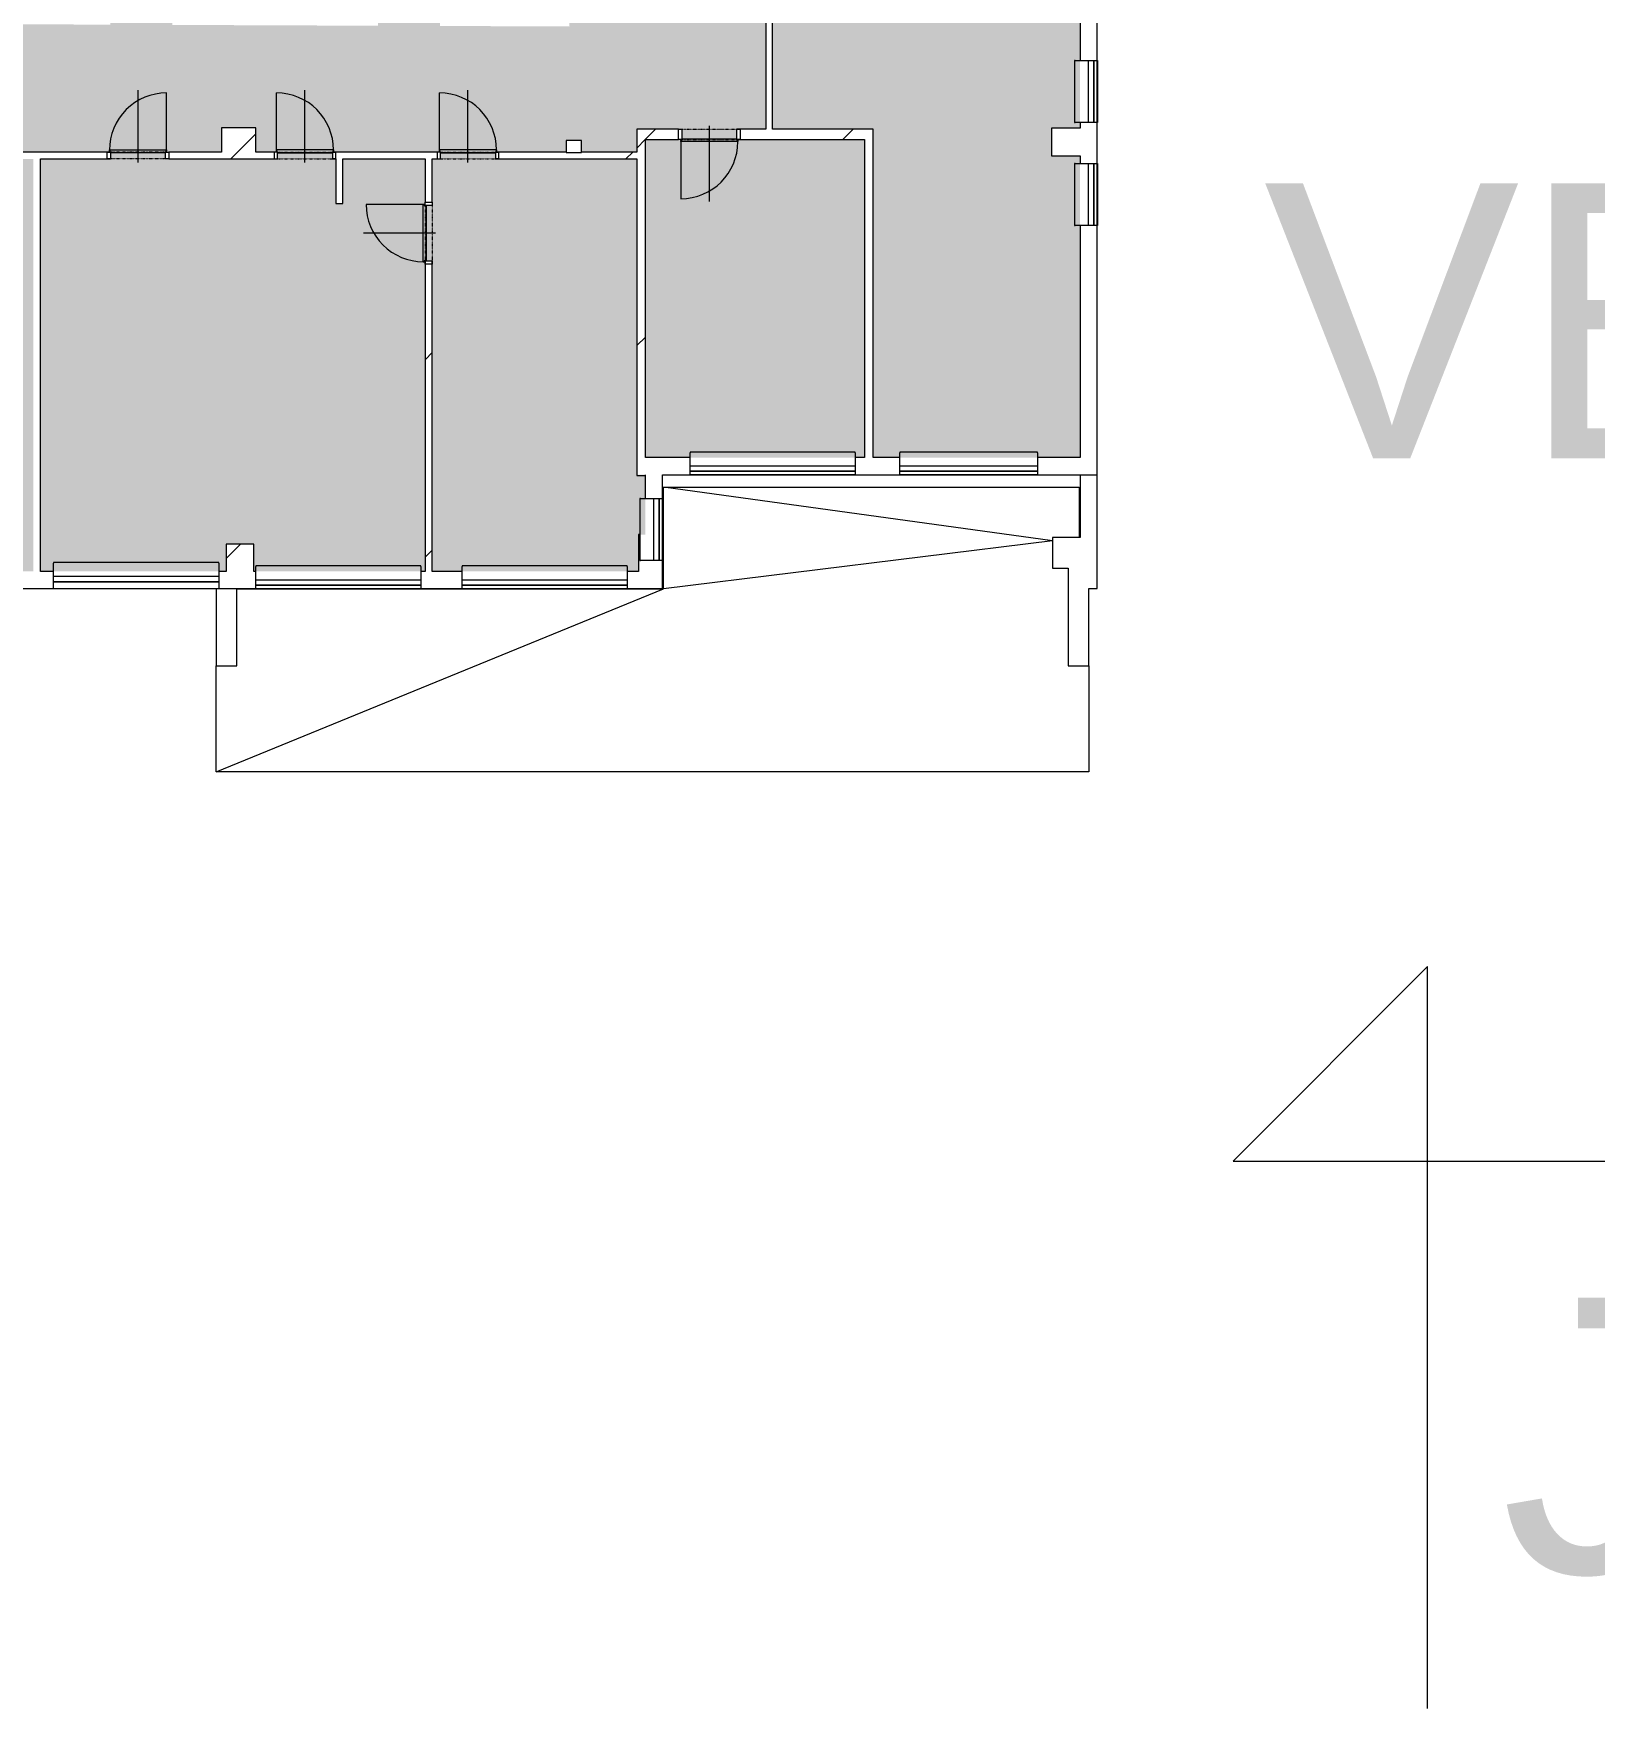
# Model space of a CAD drawing. Header units: millimetres. Extents: x -20192 to 462224, y -45352 to 20466.
# Drawn here: x 328341 to 351037, y -45352 to -20989 of the extents above; entities that cross this region are included whole.
import ezdxf

# ---------------------------------------------------------------- set-up
doc = ezdxf.new("R2010")
doc.units = ezdxf.units.MM
doc.linetypes.add('Čerchovaná se dvěma tečkami', pattern=[2.59, 1, -0.53, 0, -0.53, 0, -0.53])
for name, color, linetype, lineweight in [('A-DETL-GENF', 92, 'Continuous', 9), ('A-DETL-THIN', 151, 'Continuous', 9), ('A-DOOR', 31, 'Continuous', 9), ('A-DOOR-FRAM', 31, 'Continuous', 9), ('A-FLOR', 192, 'Continuous', 9), ('A-GENM', 13, 'Continuous', 9), ('A-GLAZ', 151, 'Continuous', 9), ('A-WALL', 113, 'Continuous', 9), ('A-WALL-PATT', 111, 'Continuous', 25), ('G-ANNO-TEXT', 231, 'Continuous', 9), ('S-COLS', 52, 'Continuous', 9)]:
    doc.layers.add(name, color=color, linetype=linetype, lineweight=lineweight)
doc.styles.add('Arial_1', font='arial.ttf', dxfattribs={"height": 4000})
pattern_1 = [(45, (302295, 0), (-7184.2, 7184.2), []), (45, (305168, -3e-12), (-7184.2, 7184.2), []), (45, (310916, -7e-12), (-4310.5, 10058), [4064, -2032, 67.06, -1964.94])]

# ---------------------------------------------------------------- blocks, each defined once
blk = doc.blocks.new('DVERE_1k_oblozka - DD03_01_800x1970_koupelna-1549492-Mapka _ závislý 2')
at = {"layer": 'A-DOOR'}
for p, q in [((-450, 53), (-400, 53)), ((-450, -47), (-450, 53)), ((-400, 53), (-400, -47)), ((0, 103), (0, -947)), ((400, 53), (450, 53)), ((400, -47), (400, 53)), ((450, 53), (450, -47)), ((-400, -47), (-450, -47)), ((-415, -47), (-415, -907)), ((-415, -62), (-400, -62)), ((-415, -77), (-415, -62)), ((415, -77), (-415, -77)), ((-400, -37), (400, -37)), ((305, -77), (-305, -77)), ((450, -47), (400, -47)), ((400, -62), (415, -62)), ((415, -77), (415, -47)), ((415, -62), (415, -77))]:
    blk.add_line(p, q, dxfattribs=at)
at = {"layer": 'A-DOOR', "linetype": 'Čerchovaná se dvěma tečkami'}
for p, q in [((-400, 53), (400, 53)), ((-400, -47), (400, -47))]:
    blk.add_line(p, q, dxfattribs=at)
at = {"layer": 'A-DOOR'}
blk.add_arc((-415, -77), 830, 270, 0, dxfattribs=at)
at = {"layer": 'A-DOOR-FRAM'}
for p, q in [((-450, 53), (-400, 53)), ((-400, 53), (-400, -47)), ((400, -47), (400, 53)), ((450, 53), (400, 53)), ((-400, -47), (-450, -47)), ((400, -47), (450, -47))]:
    blk.add_line(p, q, dxfattribs=at)
blk = doc.blocks.new('DVERE_1k_oblozka - DD03_01_800x1970_koupelna-V69-Mapka _ závislý 2')
at = {"layer": 'A-DOOR'}
for p, q in [((-450, 53), (-400, 53)), ((-450, -47), (-450, 53)), ((-400, 53), (-400, -47)), ((0, 103), (0, -947)), ((400, 53), (450, 53)), ((400, -47), (400, 53)), ((450, 53), (450, -47)), ((-400, -47), (-450, -47)), ((-415, -47), (-415, -907)), ((-415, -62), (-400, -62)), ((-415, -77), (-415, -62)), ((415, -77), (-415, -77)), ((-400, -37), (400, -37)), ((-400, -62), (-400, -45)), ((305, -77), (-305, -77)), ((400, -45), (400, -62)), ((450, -47), (400, -47)), ((400, -62), (415, -62)), ((415, -77), (415, -47)), ((415, -62), (415, -77))]:
    blk.add_line(p, q, dxfattribs=at)
at = {"layer": 'A-DOOR', "linetype": 'Čerchovaná se dvěma tečkami'}
for p, q in [((-400, 53), (400, 53)), ((-400, -47), (400, -47))]:
    blk.add_line(p, q, dxfattribs=at)
at = {"layer": 'A-DOOR'}
blk.add_arc((-415, -77), 830, 270, 0, dxfattribs=at)
at = {"layer": 'A-DOOR-FRAM'}
for p, q in [((-450, 53), (-400, 53)), ((-400, 53), (-400, -47)), ((400, -47), (400, 53)), ((450, 53), (400, 53)), ((-400, -47), (-450, -47)), ((400, -47), (450, -47))]:
    blk.add_line(p, q, dxfattribs=at)
blk = doc.blocks.new('DVERE_1k_oblozka - DD03_01_800x1970_koupelna-1549494-Mapka _ závislý 2')
at = {"layer": 'A-DOOR'}
for p, q in [((-450, 78), (-400, 78)), ((-450, -72), (-450, 78)), ((-400, 78), (-400, -72)), ((0, 128), (0, -972)), ((400, 78), (450, 78)), ((400, -72), (400, 78)), ((450, 78), (450, -72)), ((-400, -72), (-450, -72)), ((-415, -72), (-415, -932)), ((-415, -87), (-400, -87)), ((-415, -102), (-415, -87)), ((415, -102), (-415, -102)), ((-400, -62), (400, -62)), ((305, -102), (-305, -102)), ((450, -72), (400, -72)), ((400, -87), (415, -87)), ((415, -102), (415, -72)), ((415, -87), (415, -102))]:
    blk.add_line(p, q, dxfattribs=at)
at = {"layer": 'A-DOOR', "linetype": 'Čerchovaná se dvěma tečkami'}
for p, q in [((-400, 78), (400, 78)), ((-400, -72), (400, -72))]:
    blk.add_line(p, q, dxfattribs=at)
at = {"layer": 'A-DOOR'}
blk.add_arc((-415, -102), 830, 270, 0, dxfattribs=at)
at = {"layer": 'A-DOOR-FRAM'}
for p, q in [((-450, 78), (-400, 78)), ((-400, 78), (-400, -72)), ((400, -72), (400, 78)), ((450, 78), (400, 78)), ((-400, -72), (-450, -72)), ((400, -72), (450, -72))]:
    blk.add_line(p, q, dxfattribs=at)
blk = doc.blocks.new('OKNO_2k_nadsvetlik - OKNO_2k_nadsvetlik 2400 x 1750-1972477-Mapka _ závislý 2')
at = {"layer": 'A-GLAZ', "color": 41}
for p, q in [((-1200, 126), (1200, 126)), ((-1200, 25), (-1200, 126)), ((1200, 25), (-1200, 25)), ((-1200, 25), (1200, 25)), ((-1200, -55), (-1200, 25)), ((1200, 126), (1200, 25)), ((1200, 25), (1200, -55)), ((1200, -55), (-1200, -55))]:
    blk.add_line(p, q, dxfattribs=at)
blk = doc.blocks.new('parapet s nosem_vnitní - parapet s nosem_vnitní-V93-Mapka _ závislý 2')
at = {"layer": 'A-GENM', "color": 41}
for p, q in [((-1200, -190), (-1200, 0)), ((1200, 0), (1200, -190)), ((-1200, -190), (-1200, -200)), ((-1200, -200), (1200, -200)), ((-1200, -200), (1200, -200)), ((1200, -200), (1200, -190))]:
    blk.add_line(p, q, dxfattribs=at)
blk = doc.blocks.new('OKNO_2k_nadsvetlik - OKNO_2k_nadsvetlik 2400 x 1850-1972490-Mapka _ závislý 2')
at = {"layer": 'A-GLAZ'}
for p, q in [((-1200, 5), (1200, 5)), ((-1200, -75), (-1200, 5)), ((1200, 5), (1200, -75)), ((-1200, -75), (1200, -75)), ((-1200, -126), (-1200, -75)), ((1200, -75), (-1200, -75)), ((1200, -126), (-1200, -126)), ((1200, -75), (1200, -126))]:
    blk.add_line(p, q, dxfattribs=at)
blk = doc.blocks.new('parapet s nosem_vnitní - parapet s nosem_vnitní-V112-Mapka _ závislý 2')
at = {"layer": 'A-GENM'}
for p, q in [((1200, 200), (-1200, 200)), ((-1200, 200), (-1200, 190)), ((1200, 200), (-1200, 200)), ((-1200, 0), (-1200, 190)), ((1200, 190), (1200, 200)), ((1200, 190), (1200, 0))]:
    blk.add_line(p, q, dxfattribs=at)
blk = doc.blocks.new('OKNO_2k_nadsvetlik - OKNO_2k_nadsvetlik 2400 x 1850-V111-Mapka _ závislý 2')
at = {"layer": 'A-GLAZ'}
for p, q in [((-1200, 126), (1200, 126)), ((-1200, 75), (-1200, 126)), ((1200, 75), (-1200, 75)), ((-1200, 75), (1200, 75)), ((-1200, -5), (-1200, 75)), ((1200, 126), (1200, 75)), ((1200, 75), (1200, -5)), ((1200, -5), (-1200, -5))]:
    blk.add_line(p, q, dxfattribs=at)
blk = doc.blocks.new('parapet s nosem_vnitní - parapet s nosem_vnitní-1280305-Mapka _ závislý 2')
at = {"layer": 'A-GENM'}
for p, q in [((-1200, -190), (-1200, 0)), ((1200, 0), (1200, -190)), ((-1200, -190), (-1200, -200)), ((-1200, -200), (1200, -200)), ((-1200, -200), (1200, -200)), ((1200, -200), (1200, -190))]:
    blk.add_line(p, q, dxfattribs=at)
blk = doc.blocks.new('OKNO_2k_nadsvetlik - OKNO_2k_nadsvetlik 2000 x 1850-1972473-Mapka _ závislý 2')
at = {"layer": 'A-GLAZ'}
for p, q in [((-1000, 126), (1000, 126)), ((-1000, 75), (-1000, 126)), ((1000, 75), (-1000, 75)), ((-1000, 75), (1000, 75)), ((-1000, -5), (-1000, 75)), ((1000, 126), (1000, 75)), ((1000, 75), (1000, -5)), ((1000, -5), (-1000, -5))]:
    blk.add_line(p, q, dxfattribs=at)
blk = doc.blocks.new('parapet s nosem_vnitní - parapet s nosem_vnitní-568559-Mapka _ závislý 2')
at = {"layer": 'A-GENM'}
for p, q in [((-1000, -190), (-1000, 0)), ((1000, 0), (1000, -190)), ((-1000, -190), (-1000, -200)), ((-1000, -200), (1000, -200)), ((-1000, -200), (1000, -200)), ((1000, -200), (1000, -190))]:
    blk.add_line(p, q, dxfattribs=at)
blk = doc.blocks.new('OKNO_1k_nadsvetlik - OKNO_1k_nadsvetlik_900 x 1850-V113-Mapka _ závislý 2')
at = {"layer": 'A-GLAZ'}
for p, q in [((-450, 126), (450, 126)), ((-450, 75), (-450, 126)), ((450, 75), (-450, 75)), ((-450, 75), (450, 75)), ((-450, -5), (-450, 75)), ((450, 126), (450, 75)), ((450, 75), (450, -5)), ((450, -5), (-450, -5))]:
    blk.add_line(p, q, dxfattribs=at)
blk = doc.blocks.new('parapet s nosem_vnitní - parapet s nosem_vnitní-V76-Mapka _ závislý 2')
at = {"layer": 'A-GENM'}
for p, q in [((-450, -190), (-450, 0)), ((450, 0), (450, -190)), ((-450, -190), (-450, -200)), ((-450, -200), (450, -200)), ((-450, -200), (450, -200)), ((450, -200), (450, -190))]:
    blk.add_line(p, q, dxfattribs=at)
blk = doc.blocks.new('DVERE_1k_oblozka - DD03_01_800x1970_koupelna-1549498-Mapka _ závislý 2')
at = {"layer": 'A-DOOR'}
for p, q in [((-415, 47), (-415, 907)), ((0, -103), (0, 947)), ((-400, 47), (-450, 47)), ((-450, 47), (-450, -53)), ((415, 77), (-415, 77)), ((-415, 77), (-415, 62)), ((-415, 62), (-400, 62)), ((-400, -53), (-400, 47)), ((-400, 37), (400, 37)), ((305, 77), (-305, 77)), ((400, 62), (415, 62)), ((450, 47), (400, 47)), ((400, 47), (400, -53)), ((415, 62), (415, 77)), ((415, 77), (415, 47)), ((450, -53), (450, 47)), ((-450, -53), (-400, -53)), ((400, -53), (450, -53))]:
    blk.add_line(p, q, dxfattribs=at)
at = {"layer": 'A-DOOR', "linetype": 'Čerchovaná se dvěma tečkami'}
for p, q in [((-400, 47), (400, 47)), ((-400, -53), (400, -53))]:
    blk.add_line(p, q, dxfattribs=at)
at = {"layer": 'A-DOOR'}
blk.add_arc((-415, 77), 830, 360, 90, dxfattribs=at)
at = {"layer": 'A-DOOR-FRAM'}
for p, q in [((-400, 47), (-450, 47)), ((-400, -53), (-400, 47)), ((400, 47), (400, -53)), ((400, 47), (450, 47)), ((-450, -53), (-400, -53)), ((450, -53), (400, -53))]:
    blk.add_line(p, q, dxfattribs=at)
blk = doc.blocks.new('Betonový pravoúhlý sloup - 170 x 230mm-1927147-Mapka _ závislý 2')
at = {"layer": 'S-COLS'}
h = blk.add_hatch(dxfattribs=at)
h.set_pattern_fill('FP_162', color=256, style=0, pattern_type=2)
h.set_pattern_definition([(135, (-22632, -33903), (-7184.2, -7184.2), []), (135, (-22632, -31030), (-7184.2, -7184.2), []), (135, (-22632, -25282), (-10058, -4310.5), [4064, -2032, 67.1, -1964.9])])
h.paths.add_polyline_path([(-88, -113), (87, -113), (87, 112), (-88, 112)])
for p, q in [((87, 112), (-88, 112)), ((-88, 112), (-88, -113)), ((87, -113), (87, 112)), ((-88, -113), (87, -113))]:
    blk.add_line(p, q, dxfattribs=at)
blk = doc.blocks.new('OKNO_1k_nadsvetlik - OKNO_1k_nadsvetlik_900 x 1850-1969497-Mapka _ závislý 2')
at = {"layer": 'A-GLAZ', "color": 41}
for p, q in [((-450, 126), (450, 126)), ((-450, 75), (-450, 126)), ((450, 75), (-450, 75)), ((-450, 75), (450, 75)), ((-450, -5), (-450, 75)), ((450, 126), (450, 75)), ((450, 75), (450, -5)), ((450, -5), (-450, -5))]:
    blk.add_line(p, q, dxfattribs=at)
blk = doc.blocks.new('parapet s nosem_vnitní - parapet s nosem_vnitní-1280301-Mapka _ závislý 2')
at = {"layer": 'A-GENM', "color": 41}
for p, q in [((-450, -190), (-450, 0)), ((450, 0), (450, -190)), ((-450, -190), (-450, -200)), ((-450, -200), (450, -200)), ((-450, -200), (450, -200)), ((450, -200), (450, -190))]:
    blk.add_line(p, q, dxfattribs=at)

msp = doc.modelspace()

# ---------------------------------------------------------------- hatches: boundary and pattern name
at = {"layer": 'A-DETL-GENF'}
h = msp.add_hatch(color=1, dxfattribs=at)
h.paths.add_polyline_path([(301009, -28962), (301009, -27934), (300839, -27934), (300839, -28962)])
h.paths.add_polyline_path([(317607, -28962), (319054, -28962), (319054, -27934), (313664, -27934), (313664, -28962)])
h.paths.add_polyline_path([(301259, -28962), (313364, -28962), (313364, -27934), (307104, -27934), (307104, -27116), (307244, -27116), (307244, -26158), (301089, -26158), (301089, -27300), (301544, -27300), (301544, -27934), (301259, -27934), (301259, -28938)])
h.paths.add_polyline_path([(347337, -17206), (347337, -17201), (347037, -17206)])
h.paths.add_polyline_path([(344649, -17206), (344649, -17521), (344329, -17521), (344329, -17206)])
h.paths.add_polyline_path([(341774, -10581), (341774, -10577), (341374, -10577)])
h.paths.add_polyline_path([(331986, -28813), (334038, -28813), (334040, -24293), (334138, -24293), (334138, -28813), (337138, -28813), (337138, -28278), (337238, -28278), (337238, -27407), (337113, -27407), (337113, -22813), (335058, -22813), (335058, -22713), (336086, -22713), (336086, -22545), (336311, -22545), (336311, -22713), (337113, -22713), (337113, -22382), (337767, -22382), (337767, -22532), (337238, -22532), (337238, -27157), (340423, -27157), (340423, -22532), (338567, -22532), (338567, -22382), (338987, -22382), (338987, -20532), (338543, -20532), (338543, -20432), (343558, -20432), (343558, -19232), (343198, -19232), (343198, -19132), (343808, -19132), (343808, -19580), (345948, -19580), (345948, -19830), (346748, -19830), (346748, -19580), (348888, -19580), (348888, -19830), (349788, -19830), (349788, -19580), (351032, -19580), (351032, -17452), (350654, -17456), (350651, -17206), (350084, -17206), (350084, -17501), (349784, -17501), (349784, -17206), (347337, -17206), (347337, -17501), (347037, -17501), (347037, -17206), (343763, -17206), (343763, -17957), (341932, -17957), (341932, -17270), (340794, -17270), (340794, -17945), (340694, -17945), (340694, -17170), (341224, -17170), (341224, -13702), (341374, -13702), (341374, -16586), (341774, -16586), (341774, -16956), (343086, -16956), (343025, -12682), (342144, -12686), (342144, -12587), (343044, -12582), (343025, -10573), (341774, -10584), (341774, -10977), (341374, -10977), (341374, -12590), (341544, -12591), (341544, -12689), (341374, -12691), (341374, -12902), (341224, -12902), (341224, -12691), (340835, -12691), (340835, -12593), (341224, -12590), (341224, -10585), (341054, -10577), (341053, -10406), (341003, -10392), (341002, -10372), (339353, -10372), (339353, -10418), (339303, -10418), (339304, -10598), (338873, -10622), (338905, -12602), (339359, -12600), (339359, -12700), (338905, -12702), (338975, -17272), (337510, -17272), (337510, -17972), (337100, -17972), (337100, -17272), (337010, -17272), (337010, -17172), (338874, -17172), (338773, -10602), (335782, -10622), (335782, -11022), (335382, -11022), (335382, -16631), (335802, -16631), (335802, -17172), (336210, -17172), (336210, -17272), (336130, -17272), (336130, -20887), (334249, -20879), (334250, -20729), (336030, -20729), (336030, -17272), (335382, -17272), (335382, -17585), (331565, -17585), (331565, -20719), (333350, -20725), (333349, -20876), (330358, -20864), (330359, -20714), (331465, -20714), (331465, -17585), (328241, -17585), (328241, -20705), (329459, -20710), (329458, -20860), (327941, -20854), (327941, -20036), (327308, -20036), (327308, -20245), (327028, -20236), (327032, -20136), (327208, -20136), (327208, -19936), (328141, -19936), (328141, -17585), (325605, -17585), (325605, -18746), (326087, -18746), (326051, -20102), (326232, -20108), (326229, -20208), (325552, -20184), (325588, -18846), (325321, -18846), (325321, -18746), (325505, -18746), (325505, -16830), (323795, -16830), (323795, -18186), (324426, -18186), (324426, -18746), (324721, -18746), (324721, -18846), (324426, -18846), (324426, -19546), (321824, -19546), (321824, -15712), (321924, -15712), (321924, -16230), (322954, -16230), (322954, -15870), (323054, -15870), (323054, -16680), (325095, -16680), (325095, -15947), (324152, -15947), (324152, -15712), (324252, -15712), (324252, -15847), (325195, -15847), (325195, -16680), (325505, -16680), (325505, -15010), (324252, -15010), (324252, -15112), (324152, -15112), (324152, -15010), (321924, -15010), (321924, -15112), (321824, -15112), (321824, -14802), (321924, -14802), (321924, -14910), (324152, -14910), (324152, -14700), (324252, -14708), (324252, -14910), (325505, -14910), (325505, -13920), (324252, -13920), (324252, -14100), (324152, -14100), (324152, -13920), (321924, -13920), (321924, -14202), (321824, -14202), (321824, -11677), (320487, -11677), (320487, -18362), (320537, -18362), (320537, -19013), (320152, -19013), (320152, -18913), (320387, -18913), (320387, -18362), (320337, -18343), (320332, -16403), (319457, -16403), (319457, -16443), (319122, -16443), (319122, -18243), (319202, -18243), (319202, -18913), (319352, -18913), (319352, -19013), (318330, -19013), (318330, -18913), (319102, -18913), (319102, -18343), (319022, -18343), (319022, -16443), (316280, -16443), (316280, -18913), (317630, -18913), (317607, -19013), (316280, -19013), (316280, -19652), (315131, -19656), (315131, -19506), (315830, -19503), (315830, -19143), (316130, -19143), (316130, -16443), (313527, -16443), (313527, -16843), (313127, -16843), (313127, -16443), (311764, -16443), (311764, -19519), (314330, -19509), (314330, -19659), (310915, -19672), (310914, -19522), (311664, -19519), (311664, -16443), (307552, -16443), (307552, -19535), (310114, -19525), (310115, -19675), (307452, -19685), (307452, -16843), (307117, -16843), (307117, -16143), (308388, -16140), (308388, -15478), (308728, -15478), (308728, -9996), (308318, -9996), (308318, -9446), (308728, -9446), (308728, -6966), (308298, -6966), (308298, -6451), (308728, -6451), (308728, -3625), (308038, -3625), (308038, -3525), (308728, -3525), (308728, -887), (308195, -887), (308195, -432), (302743, -432), (302743, -872), (302308, -891), (302308, -6443), (302728, -6443), (302728, -6963), (302308, -6963), (302308, -9240), (306901, -9184), (306901, -5995), (306990, -5995), (307005, -10327), (306905, -10327), (306901, -9284), (302743, -9340), (302743, -9908), (302308, -9908), (302308, -14261), (306918, -14199), (306908, -11127), (307007, -11127), (307018, -14299), (305611, -14319), (305611, -14535), (305511, -14535), (305511, -14319), (301953, -14377), (301953, -15447), (301977, -15452), (301978, -15452), (302763, -15452), (302763, -16130), (305056, -16130), (305056, -15402), (305611, -15402), (305601, -20050), (305451, -20050), (305451, -16430), (301504, -16430), (301504, -16830), (301089, -16830), (301089, -21265), (305451, -21265), (305451, -20850), (305601, -20850), (305601, -21265), (305944, -21265), (305944, -21415), (304294, -21415), (304294, -21575), (304194, -21575), (304194, -21415), (301504, -21415), (301504, -21665), (301089, -21665), (301109, -25858), (304194, -25858), (304194, -22375), (304294, -22375), (304294, -25858), (307444, -25858), (307444, -21415), (306744, -21415), (306744, -21265), (307544, -21265), (307544, -21572), (308966, -21563), (308966, -21663), (307544, -21672), (307544, -27684), (310544, -27684), (310544, -21653), (309766, -21653), (309766, -21558), (312046, -21544), (312046, -21644), (310644, -21653), (310644, -27684), (313444, -27684), (313444, -24224), (313544, -24224), (313544, -27684), (316344, -27684), (316344, -21617), (313544, -21635), (313544, -23424), (313444, -23424), (313444, -21635), (312846, -21634), (312846, -21539), (313163, -21520), (313163, -21212), (313663, -21212), (313663, -21534), (319104, -21500), (319104, -20299), (319204, -20299), (319204, -22383), (325247, -22383), (325247, -21323), (325167, -21323), (325167, -21223), (325597, -21223), (325597, -22713), (325841, -22713), (325823, -22813), (325247, -22813), (325247, -28813), (328341, -28813), (328341, -22813), (326641, -22813), (326641, -22713), (329461, -22713), (329461, -22813), (328441, -22813), (328441, -28813), (331144, -28813), (331144, -28418), (331544, -28418), (331544, -28813)])
h.paths.add_polyline_path([(316444, -27684), (319141, -27684), (319141, -27207), (319541, -27207), (319541, -24439), (319104, -24439), (319104, -21600), (316444, -21617), (316444, -26062)])
h.paths.add_polyline_path([(342256, -27157), (343558, -27157), (343558, -22766), (343143, -22766), (343143, -22366), (343558, -22366), (343558, -20532), (339087, -20532), (339087, -22382), (340548, -22382), (340548, -27157)])
h.paths.add_polyline_path([(323421, -25319), (324306, -25319), (324321, -25069), (324897, -25069), (324897, -22713), (325247, -22713), (325247, -22483), (319204, -22483), (319204, -24339), (319791, -24339), (319791, -25069), (320331, -25069), (320331, -25319), (321231, -25319), (321231, -25069), (323421, -25069)])
h.paths.add_polyline_path([(334038, -23493), (334038, -22813), (332838, -22813), (332838, -23463), (332738, -23463), (332738, -22813), (332688, -22813), (332688, -22713), (334258, -22713), (334258, -22813), (334138, -22813), (334138, -23493), (334040, -23493)])
h.paths.add_polyline_path([(331838, -22813), (330261, -22813), (330261, -22713), (331074, -22713), (331074, -22363), (331574, -22363), (331574, -22713), (331888, -22713), (331888, -22813)])
h.paths.add_polyline_path([(324567, -21323), (320282, -21323), (320282, -21223), (324567, -21223)])
h.paths.add_polyline_path([(325951, -20098), (325985, -18846), (325688, -18846), (325655, -20088), (325823, -20094)])
h.paths.add_polyline_path([(321924, -19446), (323026, -19446), (323026, -19286), (323126, -19286), (323126, -19446), (324326, -19446), (324326, -18286), (323126, -18286), (323126, -18686), (323026, -18686), (323026, -18286), (321924, -18286), (321924, -19356)])
h.paths.add_polyline_path([(338903, -19232), (338903, -19132), (342398, -19132), (342398, -19232), (341731, -19232)])
h.paths.add_polyline_path([(323495, -18186), (323495, -16780), (322954, -16780), (322954, -16330), (321924, -16330), (321924, -18186), (323126, -18186)])
h.paths.add_polyline_path([(342256, -17857), (343663, -17857), (343663, -17206), (342032, -17206), (342032, -17857)])
h.paths.add_polyline_path([(325855, -17335), (325920, -17335), (325920, -4241), (325855, -4241), (325855, -11626), (325755, -11606), (325505, -11606), (325505, -11479), (323122, -11479), (323122, -11379), (325505, -11379), (325505, -10846), (325459, -10846), (325459, -10446), (325505, -10446), (325505, -4241), (319098, -4241), (319098, -16143), (319457, -16143), (319457, -16253), (320337, -16253), (320337, -11527), (321824, -11527), (321824, -11379), (322322, -11379), (322322, -11479), (321924, -11479), (321924, -13770), (325505, -13770), (325505, -12506), (325823, -12489), (325855, -12481), (325855, -17324)])
h.paths.add_polyline_path([(349784, -17206), (350091, -17201), (350084, -17201), (349784, -17201)])
h.paths.add_polyline_path([(343186, -16956), (344407, -16956), (344407, -16556), (344807, -16556), (344823, -16956), (350382, -16956), (350382, -16584), (350782, -16584), (350782, -10920), (350382, -10920), (350382, -10523), (344795, -10565), (344795, -11196), (344701, -11196), (344698, -10952), (344378, -10952), (344375, -10564), (344224, -10565), (344223, -10385), (343123, -10392), (343110, -10933), (343128, -10918), (343155, -13547), (344722, -13507), (344722, -11997), (344808, -11997), (344807, -13605), (343155, -13647)])
h.paths.add_polyline_path([(305511, -15385), (305511, -15335), (305611, -15335), (305601, -15385), (305511, -15385)])
h.paths.add_polyline_path([(306888, -5195), (306882, -3525), (307238, -3525), (307238, -3625), (306983, -3625), (306983, -5195)])
at = {"layer": 'A-WALL-PATT', "lineweight": 9}
h = msp.add_hatch(dxfattribs=at)
h.set_pattern_fill('FP_109', color=256, angle=45, style=0, pattern_type=2)
h.set_pattern_definition(pattern_1)
h.paths.add_polyline_path([(343683, -29063), (343808, -29063), (343808, -23782), (343558, -23782), (343558, -28768), (343683, -28768)])
h.paths.add_polyline_path([(343563, -22882), (343808, -22882), (343808, -22282), (343558, -22282), (343558, -22882)])
h.paths.add_polyline_path([(343758, -21382), (343808, -21382), (343808, -19232), (343558, -19249), (343558, -21382), (343678, -21382)])
h = msp.add_hatch(dxfattribs=at)
h.set_pattern_fill('FP_109', color=256, angle=45, style=0, pattern_type=2)
h.set_pattern_definition(pattern_1)
h.paths.add_polyline_path([(339087, -22382), (339087, -20532), (338987, -20532), (338987, -22382)])
h = msp.add_hatch(dxfattribs=at)
h.set_pattern_fill('FP_109', color=256, angle=45, style=0, pattern_type=2)
h.set_pattern_definition(pattern_1)
h.paths.add_polyline_path([(340548, -22532), (340548, -22382), (338617, -22382), (338617, -22532), (340423, -22532)])
h.paths.add_polyline_path([(337717, -22532), (337717, -22382), (337113, -22382), (337113, -22532), (337238, -22532)])
h = msp.add_hatch(dxfattribs=at)
h.set_pattern_fill('FP_110', color=256, angle=45, style=0, pattern_type=2)
h.set_pattern_definition([(45, (302295, 0), (-7184.2, 7184.2), []), (45, (305168, -3e-12), (-7184.2, 7184.2), []), (45, (310916, -8e-12), (-4310.5, 10058), [4064, -2032, 67.06, -1964.94])])
h.paths.add_polyline_path([(343143, -22766), (343558, -22766), (343558, -22366), (343143, -22366)])
h = msp.add_hatch(dxfattribs=at)
h.set_pattern_fill('FP_109', color=256, angle=45, style=0, pattern_type=2)
h.set_pattern_definition(pattern_1)
h.paths.add_polyline_path([(337113, -27416), (337238, -27407), (337238, -22532), (337113, -22532), (337113, -27198)])
h = msp.add_hatch(dxfattribs=at)
h.set_pattern_fill('FP_109', color=256, angle=45, style=0, pattern_type=2)
h.set_pattern_definition(pattern_1)
h.paths.add_polyline_path([(340548, -27157), (340548, -22532), (340423, -22532), (340423, -27157)])
h = msp.add_hatch(dxfattribs=at)
h.set_pattern_fill('FP_109', color=256, angle=45, style=0, pattern_type=2)
h.set_pattern_definition(pattern_1)
h.paths.add_polyline_path([(334208, -22813), (334208, -22713), (332738, -22713), (332738, -22813), (334138, -22813)])
h.paths.add_polyline_path([(325247, -22813), (325791, -22813), (325791, -22713), (325247, -22713)])
h.paths.add_polyline_path([(326691, -22813), (329411, -22813), (329411, -22713), (326691, -22713)])
h.paths.add_polyline_path([(335108, -22813), (337113, -22813), (337113, -22713), (335108, -22713)])
h.paths.add_polyline_path([(331838, -22813), (331838, -22713), (330311, -22713), (330311, -22813)])
h = msp.add_hatch(dxfattribs=at)
h.set_pattern_fill('FP_109', color=256, angle=45, style=0, pattern_type=2)
h.set_pattern_definition(pattern_1)
h.paths.add_polyline_path([(328441, -28813), (328441, -22813), (328341, -22813), (328341, -28813)])
h = msp.add_hatch(dxfattribs=at)
h.set_pattern_fill('FP_109', color=256, angle=45, style=0, pattern_type=2)
h.set_pattern_definition(pattern_1)
h.paths.add_polyline_path([(332738, -23463), (332838, -23463), (332838, -22813), (332738, -22813)])
h = msp.add_hatch(dxfattribs=at)
h.set_pattern_fill('FP_109', color=256, angle=45, style=0, pattern_type=2)
h.set_pattern_definition(pattern_1)
h.paths.add_polyline_path([(334138, -28813), (334138, -24343), (334038, -24343), (334040, -28813)])
h.paths.add_polyline_path([(334038, -23443), (334138, -23443), (334138, -22813), (334038, -22813)])
h = msp.add_hatch(dxfattribs=at)
h.set_pattern_fill('FP_109', color=256, angle=45, style=0, pattern_type=2)
h.set_pattern_definition(pattern_1)
h.paths.add_polyline_path([(337888, -27407), (337888, -27157), (337238, -27157), (337238, -27407), (337488, -27407)])
h.paths.add_polyline_path([(343558, -27407), (343558, -27157), (342938, -27157), (342938, -27407)])
h.paths.add_polyline_path([(340288, -27407), (340938, -27407), (340938, -27157), (340288, -27178), (340288, -27357)])
h = msp.add_hatch(dxfattribs=at)
h.set_pattern_fill('FP_109', color=256, angle=45, style=0, pattern_type=2)
h.set_pattern_definition([(45, (302295, 0), (-7184.2, 7184.2), []), (45, (305168, -2e-12), (-7184.2, 7184.2), []), (45, (310916, -6e-12), (-4310.5, 10058), [4064, -2032, 67.1, -1964.9])])
h.paths.add_polyline_path([(337238, -27752), (337488, -27752), (337488, -27407), (337238, -27407)])
h = msp.add_hatch(dxfattribs=at)
h.set_pattern_fill('FP_111', color=256, angle=45, style=0, pattern_type=2)
h.set_pattern_definition(pattern_1)
h.paths.add_polyline_path([(331144, -28813), (331544, -28813), (331544, -28418), (331144, -28418)])
h = msp.add_hatch(dxfattribs=at)
h.set_pattern_fill('FP_109', color=256, angle=45, style=0, pattern_type=2)
h.set_pattern_definition(pattern_1)
h.paths.add_polyline_path([(337138, -29063), (337488, -29063), (337488, -28652), (337163, -28652), (337163, -28278), (337138, -28278), (337138, -28813)])
h = msp.add_hatch(dxfattribs=at)
h.set_pattern_fill('FP_111', color=256, angle=45, style=0, pattern_type=2)
h.set_pattern_definition(pattern_1)
h.paths.add_polyline_path([(343383, -28768), (343558, -28768), (343558, -28318), (343158, -28318), (343158, -28768)])
h = msp.add_hatch(dxfattribs=at)
h.set_pattern_fill('FP_109', color=256, angle=45, style=0, pattern_type=2)
h.set_pattern_definition(pattern_1)
h.paths.add_polyline_path([(325644, -29063), (325644, -28813), (325247, -28813), (325247, -29063)])
h.paths.add_polyline_path([(328044, -29063), (328634, -29063), (328634, -28813), (328044, -28813), (328044, -29013)])
h.paths.add_polyline_path([(337138, -29063), (337138, -28813), (336974, -28813), (336974, -29063)])
h.paths.add_polyline_path([(331544, -29063), (331574, -29063), (331574, -28813), (331034, -28813), (331034, -29063), (331298, -29063)])
h.paths.add_polyline_path([(333974, -29063), (334574, -29063), (334574, -28813), (333974, -28827), (333974, -29013)])
h = msp.add_hatch(dxfattribs=at)
h.set_pattern_fill('FP_109', color=256, angle=45, style=0, pattern_type=2)
h.set_pattern_definition(pattern_1)
h.paths.add_polyline_path([(343383, -30188), (343683, -30188), (343683, -28768), (343383, -28768), (343383, -29063)])
h = msp.add_hatch(dxfattribs=at)
h.set_pattern_fill('FP_109', color=256, angle=45, style=0, pattern_type=2)
h.set_pattern_definition(pattern_1)
h.paths.add_polyline_path([(330998, -30188), (331298, -30188), (331298, -29063), (330998, -29064), (330998, -29469)])
at = {"layer": 'S-COLS'}
h = msp.add_hatch(dxfattribs=at)
h.set_pattern_fill('FP_151', color=256, style=0, pattern_type=2)
h.set_pattern_definition([(45, (302295, 0), (-7184.2, 7184.2), []), (45, (305168, 0), (-7184.2, 7184.2), []), (45, (310916, 0), (-4310.5, 10058), [4064, -2032, 67.1, -1964.9])])
h.paths.add_polyline_path([(331074, -22363), (331074, -22713), (331574, -22713), (331574, -22363)])

# ---------------------------------------------------------------- linework, layer by layer
at = {"layer": 'A-DETL-THIN'}
for p, q in [((343808, -27407), (343808, -19830)), ((337488, -29063), (337488, -27407)), ((337488, -27407), (343808, -27407)), ((324897, -29063), (337488, -29063)), ((348611, -34560), (345782, -37389)), ((348611, -45352), (348611, -34560)), ((345782, -37389), (351482, -37389))]:
    msp.add_line(p, q, dxfattribs=at)
at = {"layer": 'A-FLOR'}
for p, q in [((337503, -29066), (337503, -27586)), ((343158, -28366), (337503, -27586)), ((337503, -27586), (343543, -27586)), ((343543, -27586), (343543, -28318)), ((343158, -28366), (337503, -29066)), ((330998, -31726), (337503, -29066)), ((331298, -29066), (337503, -29066)), ((330998, -31726), (330998, -30188)), ((343683, -30188), (343683, -31726)), ((343683, -31726), (330998, -31726))]:
    msp.add_line(p, q, dxfattribs=at)
at = {"layer": 'A-WALL'}
for p, q in [((343808, -21382), (343808, -19830)), ((338987, -20532), (338987, -22382)), ((339087, -22382), (339087, -20532)), ((343558, -20532), (343558, -21382)), ((337717, -22382), (337113, -22382)), ((337113, -22382), (337113, -22713)), ((338987, -22382), (338617, -22382)), ((340548, -22382), (339087, -22382)), ((340548, -27157), (340548, -22382)), ((343558, -22366), (343143, -22366)), ((343143, -22366), (343143, -22766)), ((343558, -22282), (343558, -22366)), ((343808, -22882), (343808, -22282)), ((337238, -22532), (337717, -22532)), ((337238, -27157), (337238, -22532)), ((338617, -22532), (340423, -22532)), ((340423, -22532), (340423, -27157)), ((329411, -22713), (326691, -22713)), ((328441, -22813), (329411, -22813)), ((328441, -28813), (328441, -22813)), ((331074, -22713), (330311, -22713)), ((330311, -22813), (331838, -22813)), ((331838, -22713), (331574, -22713)), ((334208, -22713), (332738, -22713)), ((332738, -22813), (332738, -23463)), ((332838, -22813), (334038, -22813)), ((332838, -23463), (332838, -22813)), ((334038, -22813), (334038, -23443)), ((334138, -23443), (334138, -22813)), ((334138, -22813), (334208, -22813)), ((336086, -22713), (335108, -22713)), ((335108, -22813), (337113, -22813)), ((337113, -22713), (336311, -22713)), ((337113, -22813), (337113, -27416)), ((343143, -22766), (343558, -22766)), ((343558, -22766), (343558, -22882)), ((332738, -23463), (332838, -23463)), ((343558, -23782), (343558, -27157)), ((343808, -29063), (343808, -23782)), ((334038, -24343), (334038, -28813)), ((334138, -28813), (334138, -24343)), ((337888, -27157), (337238, -27157)), ((340423, -27157), (340288, -27157)), ((340938, -27157), (340548, -27157)), ((343558, -27157), (342938, -27157)), ((337113, -27416), (337238, -27416)), ((337238, -27752), (337238, -27407)), ((337488, -27407), (337888, -27407)), ((337488, -27752), (337488, -27407)), ((340288, -27407), (340938, -27407)), ((342938, -27407), (343558, -27407)), ((343558, -27407), (343558, -28318)), ((331144, -28418), (331144, -28813)), ((331544, -28418), (331144, -28418)), ((331544, -28813), (331544, -28418)), ((337138, -28278), (337138, -28813)), ((337168, -28278), (337138, -28278)), ((343158, -28318), (343158, -28768)), ((343558, -28318), (343158, -28318)), ((337488, -29063), (337488, -28652)), ((328634, -28813), (328441, -28813)), ((331144, -28813), (331034, -28813)), ((331574, -28813), (331544, -28813)), ((334038, -28813), (333974, -28813)), ((334574, -28813), (334138, -28813)), ((337138, -28813), (336974, -28813)), ((343158, -28768), (343383, -28768)), ((343383, -28768), (343383, -30188)), ((328044, -29063), (328634, -29063)), ((330998, -29064), (330998, -30188)), ((331298, -29063), (331574, -29063)), ((331298, -30188), (331298, -29063)), ((333974, -29063), (334574, -29063)), ((336974, -29063), (337488, -29063)), ((343683, -29063), (343808, -29063)), ((343683, -30188), (343683, -29063)), ((330998, -30188), (331298, -30188)), ((343383, -30188), (343683, -30188))]:
    msp.add_line(p, q, dxfattribs=at)
at = {"layer": 'S-COLS'}
for p, q in [((331574, -22363), (331074, -22363)), ((331074, -22363), (331074, -22713)), ((331574, -22713), (331574, -22363))]:
    msp.add_line(p, q, dxfattribs=at)

# ---------------------------------------------------------------- block references
at = {"layer": 'A-DOOR'}
for name, p, rotation in [('DVERE_1k_oblozka - DD03_01_800x1970_koupelna-1549492-Mapka _ závislý 2', (329861, -22760), 180), ('DVERE_1k_oblozka - DD03_01_800x1970_koupelna-V69-Mapka _ závislý 2', (334085, -23893), 270)]:
    msp.add_blockref(name, p, dxfattribs=dict(at, rotation=rotation))
for name, p in [('DVERE_1k_oblozka - DD03_01_800x1970_koupelna-1549498-Mapka _ závislý 2', (332288, -22760)), ('DVERE_1k_oblozka - DD03_01_800x1970_koupelna-1549498-Mapka _ závislý 2', (334658, -22760)), ('DVERE_1k_oblozka - DD03_01_800x1970_koupelna-1549494-Mapka _ závislý 2', (338167, -22460))]:
    msp.add_blockref(name, p, dxfattribs=at)
at = {"layer": 'A-GENM'}
for name, p, rotation in [('parapet s nosem_vnitní - parapet s nosem_vnitní-V76-Mapka _ závislý 2', (343678, -21832), 269.9999999999999), ('parapet s nosem_vnitní - parapet s nosem_vnitní-V76-Mapka _ závislý 2', (343678, -23332), 269.9999999999999), ('parapet s nosem_vnitní - parapet s nosem_vnitní-1280305-Mapka _ závislý 2', (339088, -27277), 180), ('parapet s nosem_vnitní - parapet s nosem_vnitní-568559-Mapka _ závislý 2', (341938, -27277), 180)]:
    msp.add_blockref(name, p, dxfattribs=dict(at, rotation=rotation))
at = {"layer": 'A-GENM', "color": 41}
for name, p, rotation in [('parapet s nosem_vnitní - parapet s nosem_vnitní-1280301-Mapka _ závislý 2', (337358, -28202), 270), ('parapet s nosem_vnitní - parapet s nosem_vnitní-V93-Mapka _ závislý 2', (329834, -28883), 180)]:
    msp.add_blockref(name, p, dxfattribs=dict(at, rotation=rotation))
at = {"layer": 'A-GENM'}
for p in [(332774, -28933), (335774, -28933)]:
    msp.add_blockref('parapet s nosem_vnitní - parapet s nosem_vnitní-V112-Mapka _ závislý 2', p, dxfattribs=at)
at = {"layer": 'A-GLAZ'}
for name, p, rotation in [('OKNO_1k_nadsvetlik - OKNO_1k_nadsvetlik_900 x 1850-V113-Mapka _ závislý 2', (343683, -21832), 269.9999999999999), ('OKNO_1k_nadsvetlik - OKNO_1k_nadsvetlik_900 x 1850-V113-Mapka _ závislý 2', (343683, -23332), 269.9999999999999), ('OKNO_2k_nadsvetlik - OKNO_2k_nadsvetlik 2400 x 1850-V111-Mapka _ závislý 2', (339088, -27282), 180), ('OKNO_2k_nadsvetlik - OKNO_2k_nadsvetlik 2000 x 1850-1972473-Mapka _ závislý 2', (341938, -27282), 180)]:
    msp.add_blockref(name, p, dxfattribs=dict(at, rotation=rotation))
at = {"layer": 'A-GLAZ', "color": 41}
for name, p, rotation in [('OKNO_1k_nadsvetlik - OKNO_1k_nadsvetlik_900 x 1850-1969497-Mapka _ závislý 2', (337363, -28202), 270), ('OKNO_2k_nadsvetlik - OKNO_2k_nadsvetlik 2400 x 1750-1972477-Mapka _ závislý 2', (329834, -28938), 180)]:
    msp.add_blockref(name, p, dxfattribs=dict(at, rotation=rotation))
at = {"layer": 'A-GLAZ'}
for p in [(332774, -28938), (335774, -28938)]:
    msp.add_blockref('OKNO_2k_nadsvetlik - OKNO_2k_nadsvetlik 2400 x 1850-1972490-Mapka _ závislý 2', p, dxfattribs=at)
at = {"layer": 'S-COLS', "rotation": 269.9999999999997}
msp.add_blockref('Betonový pravoúhlý sloup - 170 x 230mm-1927147-Mapka _ závislý 2', (336198, -22632), dxfattribs=at)

# ---------------------------------------------------------------- texts
at = {"layer": 'G-ANNO-TEXT', "color": 7, "char_height": 4000, "attachment_point": 1, "style": 'Arial_1'}
for s, insert, width in [('VB5', (346225, -23167), 13147.67), ('\\fArial|b0|i0|c238|p34|;J', (349676, -39378), 3527.43)]:
    msp.add_mtext(s, dxfattribs=dict(at, insert=insert, width=width))

doc.saveas('drawing.dxf')
